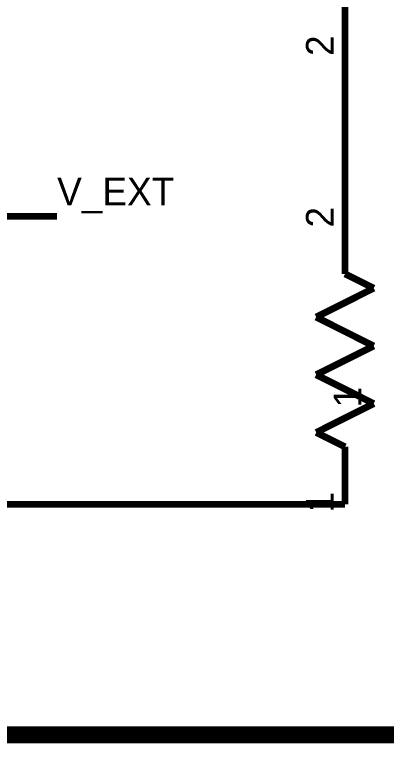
# Model space of a CAD drawing. Header units: inches. Extents: x -11.7 to 11.5, y 0 to 7.6.
# Drawn here: x 1.328 to 1.973, y 4.285 to 5.55 of the extents above; entities that cross this region are included whole.
import ezdxf

# ---------------------------------------------------------------- set-up
doc = ezdxf.new("R2010")
doc.units = ezdxf.units.IN
doc.header["$MEASUREMENT"] = 0
doc.layers.add('Sheet', color=255, linetype='Continuous')

msp = doc.modelspace()

# ---------------------------------------------------------------- linework, layer by layer
at = {"layer": 'Sheet'}
msp.add_lwpolyline([(0.2016, 7.1997, 0.0295, 0.0295, 0), (5.3003, 7.1997, 0.0295, 0.0295, 0), (5.3003, 4.2999, 0.0295, 0.0295, 0), (0.2016, 4.2999, 0.0295, 0.0295, 0), (0.2016, 7.1997, 0.0295, 0.0295, 0)], format="xyseb", close=True, dxfattribs=at)
for points in [[(1.9013, 5.5998, 0.0118, 0.0118, 0), (1.9013, 5.3999, 0.0118, 0.0118, 0)], [(1.9013, 5.1998, 0.0118, 0.0118, 0), (1.9013, 5.3999, 0.0118, 0.0118, 0)], [(1.2014, 5.1998, 0.0118, 0.0118, 0), (1.4015, 5.1998, 0.0118, 0.0118, 0)], [(1.9013, 5.0999, 0.0118, 0.0118, 0), (1.9013, 5.1998, 0.0118, 0.0118, 0)], [(1.9511, 5.075, 0.0118, 0.0118, 0), (1.9013, 5.0999, 0.0118, 0.0118, 0)], [(1.8512, 5.0249, 0.0118, 0.0118, 0), (1.9511, 5.075, 0.0118, 0.0118, 0)], [(1.9511, 4.9747, 0.0118, 0.0118, 0), (1.8512, 5.0249, 0.0118, 0.0118, 0)], [(1.8512, 4.9249, 0.0118, 0.0118, 0), (1.9511, 4.9747, 0.0118, 0.0118, 0)], [(1.9511, 4.8748, 0.0118, 0.0118, 0), (1.8512, 4.9249, 0.0118, 0.0118, 0)], [(0.8015, 4.8997, 0.0118, 0.0118, 0), (0.8015, 4.6999, 0.0118, 0.0118, 0), (1.9013, 4.6999, 0.0118, 0.0118, 0)], [(1.8512, 4.8247, 0.0118, 0.0118, 0), (1.9511, 4.8748, 0.0118, 0.0118, 0)], [(1.9013, 4.7998, 0.0118, 0.0118, 0), (1.8512, 4.8247, 0.0118, 0.0118, 0)], [(1.9013, 4.7998, 0.0118, 0.0118, 0), (1.9013, 4.6999, 0.0118, 0.0118, 0)]]:
    msp.add_lwpolyline(points, format="xyseb", dxfattribs=at)

# ---------------------------------------------------------------- texts
for s, p in [('2', (1.8815, 5.478)), ('2', (1.8815, 5.1803)), ('1', (1.9295, 4.8682)), ('1', (1.8815, 4.6858))]:
    msp.add_text(s, height=0.048, rotation=90, dxfattribs=at).set_placement(p)
msp.add_text('V_EXT', height=0.04801, dxfattribs=at).set_placement((1.4015, 5.2187))

doc.saveas('drawing.dxf')
